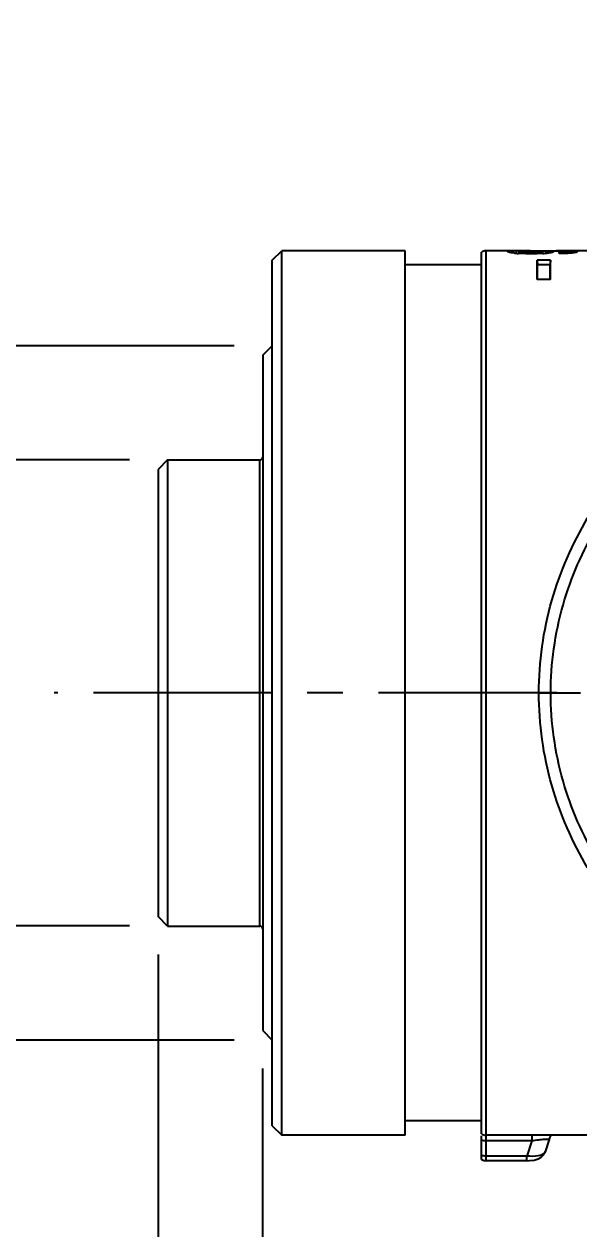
# Model space of a CAD drawing. Header units: millimetres. Extents: x 5828 to 6704, y 123 to 421.
# Drawn here: x 6359.09 to 6364.93, y 360.35 to 373.01 of the extents above; entities that cross this region are included whole.
import ezdxf

# ---------------------------------------------------------------- set-up
doc = ezdxf.new("R2010")
doc.units = ezdxf.units.MM
doc.linetypes.add('CENTER', pattern=[0.6, 0.375, -0.075, 0.075, -0.075])
for name, color, linetype in [('中心线', 7, 'Continuous'), ('外形图', 7, 'Continuous'), ('尺寸标注', 7, 'Continuous')]:
    doc.layers.add(name, color=color, linetype=linetype)
doc.styles.add('微软雅黑', font='msyh.ttc', dxfattribs={"height": 1.5})
doc.dimstyles.new('尺寸标注_细节_1_10比例', dxfattribs={"dimtxt": 1.5, "dimasz": 1.25, "dimexe": 0.5, "dimexo": 0.4, "dimgap": 0.5, "dimtad": 1, "dimlfac": 10, "dimdsep": 46, "dimtxsty": '微软雅黑', "dimcen": 0.09, "dimadec": 0, "dimazin": 0, "dimtp": 0.01, "dimtm": 0.01, "dimtfac": 1, "dimtofl": 0, "dimtmove": 0, "dimatfit": 3, "dimfxl": 1, "dimtolj": 1, "dimarcsym": 0})

# ---------------------------------------------------------------- blocks, each defined once
blk = doc.blocks.new('*D1066')
at = {"layer": 'Defpoints', "color": 0}
for p in [(6361.703, 369.63), (6346.151, 362.33), (6361.703, 362.33)]:
    blk.add_point(p, dxfattribs=at)
at = {"layer": '尺寸标注', "color": 0, "lineweight": -2}
for p, q in [((6346.151, 369.63), (6346.151, 382.688)), ((6361.303, 369.63), (6345.651, 369.63)), ((6346.151, 368.38), (6346.151, 363.58)), ((6361.303, 362.33), (6345.651, 362.33))]:
    blk.add_line(p, q, dxfattribs=at)
at = {"layer": '尺寸标注', "color": 0}
for points in [[(6346.359, 368.38), (6345.942, 368.38), (6346.151, 369.63)], [(6345.942, 363.58), (6346.359, 363.58), (6346.151, 362.33)]]:
    blk.add_solid(points, dxfattribs=at)
at = {"layer": '尺寸标注', "color": 0, "insert": (6344.879, 380.2), "char_height": 1.5, "attachment_point": 5, "rotation": 90, "style": '微软雅黑'}
blk.add_mtext('\\A1;\\A1;{\\fAlibaba PuHuiTi 3.0 55 Regular|b0|i0|c134|p18;Φ73}', dxfattribs=at)
blk = doc.blocks.new('*D1067')
at = {"layer": 'Defpoints', "color": 0}
for p in [(6360.603, 368.43), (6354.384, 363.53), (6360.603, 363.53)]:
    blk.add_point(p, dxfattribs=at)
at = {"layer": '尺寸标注', "color": 0, "lineweight": -2}
for p, q in [((6354.384, 368.43), (6354.384, 385.679)), ((6360.203, 368.43), (6353.884, 368.43)), ((6354.384, 367.18), (6354.384, 364.78)), ((6360.203, 363.53), (6353.884, 363.53))]:
    blk.add_line(p, q, dxfattribs=at)
at = {"layer": '尺寸标注', "color": 0}
for points in [[(6354.592, 367.18), (6354.176, 367.18), (6354.384, 368.43)], [(6354.176, 364.78), (6354.592, 364.78), (6354.384, 363.53)]]:
    blk.add_solid(points, dxfattribs=at)
at = {"layer": '尺寸标注', "color": 0, "insert": (6352.413, 378.75), "char_height": 1.5, "attachment_point": 5, "rotation": 90, "style": '微软雅黑'}
blk.add_mtext('\\A1;\\A1;{\\fAlibaba PuHuiTi 3.0 65 Medium|b0|i0|c134|p18;Φ49h7({\\H0.7x;\\S 0^ -0.025;})}', dxfattribs=at)
blk = doc.blocks.new('*D1068')
at = {"layer": 'Defpoints', "color": 0}
for p in [(6360.503, 363.63), (6361.603, 362.43), (6361.603, 357.965)]:
    blk.add_point(p, dxfattribs=at)
at = {"layer": '尺寸标注', "color": 0, "lineweight": -2}
for p, q in [((6360.503, 363.23), (6360.503, 357.465)), ((6361.603, 362.03), (6361.603, 357.465)), ((6359.253, 357.965), (6349.142, 357.965)), ((6362.853, 357.965), (6364.103, 357.965))]:
    blk.add_line(p, q, dxfattribs=at)
at = {"layer": '尺寸标注', "color": 0}
for points in [[(6359.253, 357.757), (6359.253, 358.174), (6360.503, 357.965)], [(6362.853, 358.174), (6362.853, 357.757), (6361.603, 357.965)]]:
    blk.add_solid(points, dxfattribs=at)
at = {"layer": '尺寸标注', "color": 0, "insert": (6350.546, 359.215), "char_height": 1.5, "attachment_point": 5, "style": '微软雅黑'}
blk.add_mtext('\\A1;\\A1;{\\fAlibaba PuHuiTi 3.0 55 Regular|b0|i0|c134|p18;11}', dxfattribs=at)

msp = doc.modelspace()

# ---------------------------------------------------------------- linework, layer by layer
at = {"layer": '中心线', "linetype": 'CENTER', "ltscale": 5}
msp.add_line((6376.6977, 365.9796), (6359.4099, 365.9796), dxfattribs=at)
at = {"layer": '外形图', "linetype": 'ByBlock'}
for p, q in [((6361.7033, 370.5296), (6361.8033, 370.6296)), ((6361.8033, 361.3296), (6361.8033, 370.6296)), ((6363.1033, 370.6296), (6361.8033, 370.6296)), ((6363.1033, 361.3296), (6363.1033, 370.6296)), ((6363.9533, 361.0625), (6363.9533, 370.6296)), ((6364.2674, 370.6296), (6363.9533, 370.6296)), ((6364.4158, 370.6292), (6364.4219, 370.6292)), ((6364.4219, 370.6292), (6364.5097, 370.6293)), ((6364.5097, 370.6293), (6364.5097, 370.6234)), ((6364.5097, 370.6293), (6364.5458, 370.6293)), ((6364.5458, 370.6293), (6364.5737, 370.6292)), ((6364.5737, 370.6292), (6364.6344, 370.6292)), ((6364.6344, 370.6292), (6364.6916, 370.629)), ((6364.6916, 370.629), (6364.6915, 370.6243)), ((6365.1656, 370.6296), (6364.8172, 370.6296)), ((6361.7033, 361.4296), (6361.7033, 370.5296)), ((6363.9033, 361.3446), (6363.9033, 370.6144)), ((6364.2674, 370.6281), (6364.2685, 370.6054)), ((6364.2962, 370.6195), (6364.2946, 370.6011)), ((6364.3338, 370.6147), (6364.333, 370.5991)), ((6364.4279, 370.6124), (6364.4326, 370.6125)), ((6364.4279, 370.6124), (6364.4279, 370.597)), ((6364.4893, 370.3264), (6364.4893, 370.5311)), ((6364.6293, 370.5311), (6364.4893, 370.5311)), ((6364.4893, 370.5311), (6364.4937, 370.4813)), ((6364.5136, 370.6145), (6364.5145, 370.5984)), ((6364.5458, 370.6192), (6364.5475, 370.5997)), ((6364.5956, 370.6249), (6364.5868, 370.6249)), ((6364.6293, 370.5311), (6364.6249, 370.4813)), ((6364.6293, 370.3264), (6364.6293, 370.5311)), ((6364.7223, 370.5985), (6364.7223, 370.6134)), ((6364.7808, 370.6152), (6364.7816, 370.5999)), ((6364.7983, 370.6188), (6364.7999, 370.6008)), ((6364.8172, 370.6279), (6364.8159, 370.6028)), ((6364.8883, 370.625), (6364.8871, 370.6091)), ((6363.9033, 370.4796), (6363.1033, 370.4796)), ((6364.4937, 370.3264), (6364.4937, 370.4813)), ((6364.6249, 370.4813), (6364.4937, 370.4813)), ((6364.6249, 370.3264), (6364.6249, 370.4813)), ((6364.6293, 370.3264), (6364.4893, 370.3264)), ((6361.6033, 369.5296), (6361.7033, 369.6296)), ((6361.6033, 369.5295), (6361.6033, 362.4296)), ((6360.6033, 368.4296), (6360.5033, 368.3296)), ((6360.6033, 368.4296), (6360.6033, 363.5296)), ((6360.6033, 368.4296), (6361.5733, 368.4296)), ((6361.5733, 363.5296), (6361.5733, 368.4296)), ((6360.5033, 368.3296), (6360.5033, 363.6296)), ((6364.5077, 365.9796), (6364.6322, 365.9795)), ((6364.6322, 365.9796), (6364.9464, 365.9796)), ((6360.6033, 363.5296), (6360.5033, 363.6296)), ((6360.6033, 363.5296), (6361.5733, 363.5296)), ((6361.6033, 362.4296), (6361.7033, 362.3296)), ((6361.7033, 361.4296), (6361.8033, 361.3296)), ((6363.9033, 361.4796), (6363.1033, 361.4796)), ((6363.1033, 361.3296), (6361.8033, 361.3296)), ((6363.9033, 361.0759), (6363.9033, 361.3245)), ((6365.1656, 361.3296), (6363.9533, 361.3296)), ((6364.433, 361.2701), (6363.9533, 361.2701)), ((6364.433, 361.2701), (6364.3818, 361.111)), ((6364.433, 361.3296), (6364.433, 361.2701)), ((6364.6153, 361.2867), (6364.5728, 361.1546)), ((6364.3818, 361.111), (6363.9533, 361.111)), ((6364.3818, 361.0625), (6363.9533, 361.0625)), ((6364.3818, 361.0625), (6364.3818, 361.111))]:
    msp.add_line(p, q, dxfattribs=at)
for points in [[(6364.6153, 361.2867), (6364.6217, 361.3037), (6364.6374, 361.3296)], [(6364.3818, 361.0625), (6364.4096, 361.0633), (6364.459, 361.0692), (6364.4996, 361.0807), (6364.532, 361.0985), (6364.559, 361.1265), (6364.5728, 361.1547)]]:
    msp.add_lwpolyline(points, dxfattribs=at)
for centre, radius, start, end in [((6364.3794, 363.4317), 7.1973, 90.37642, 90.67264), ((6364.4368, 354.6512), 15.978, 90.07562, 90.37569), ((6364.6412, 354.7609), 15.8682, 89.63293, 89.81828), ((6364.6915, 362.5424), 8.0866, 89.36498, 89.63601), ((6363.9533, 370.5278), 0.1, 90, 120), ((6364.3112, 368.2499), 2.3786, 91.05498, 91.51163), ((6364.3777, 371.8843), 1.286, 264.34346, 266.27504), ((6364.3428, 366.5342), 4.0946, 90.67069, 91.05572), ((6364.4269, 372.9316), 2.3192, 269.1477, 270.02333), ((6364.4295, 372.7511), 2.1387, 270.08438, 270.83119), ((6364.4764, 371.9405), 1.3427, 273.04053, 274.47327), ((6362.906, 371.0902), 1.744, 343.74358, 344.52519), ((6364.4953, 371.6933), 1.0948, 274.49994, 275.25476), ((6364.5349, 368.9931), 1.6326, 87.79741, 88.17828), ((6364.7381, 366.6411), 3.9876, 88.86303, 89.38187), ((6361.5733, 368.4596), 0.03, 270, 0), ((6361.5733, 363.4996), 0.03, 0, 90), ((6363.9533, 361.4313), 0.1, 240, 270)]:
    msp.add_arc(centre, radius, start, end, dxfattribs=at)
for points, knots in [([(6364.1812, 370.6195), (6364.1812, 370.6211), (6364.1878, 370.6239), (6364.2083, 370.6261), (6364.2311, 370.6272), (6364.2484, 370.6277)], [0, 0, 0, 0, 0.0669936, 0.2415576, 1, 1, 1, 1]), ([(6364.2509, 370.6045), (6364.2405, 370.6056), (6364.223, 370.6075), (6364.2002, 370.6114), (6364.1883, 370.6144), (6364.1812, 370.6178), (6364.1812, 370.6195)], [0, 0, 0, 0, 0.4323833, 0.7438511, 0.9273514, 1, 1, 1, 1]), ([(6364.4327, 370.597), (6364.4205, 370.597), (6364.3743, 370.5972), (6364.3281, 370.5987), (6364.2941, 370.601)], [0, 0, 0, 0, 0.2639154, 1, 1, 1, 1]), ([(6364.3322, 370.6235), (6364.3233, 370.6231), (6364.3108, 370.6228), (6364.3006, 370.6211), (6364.2962, 370.6203), (6364.2962, 370.6195)], [0, 0, 0, 0, 0.7388468, 0.9299676, 1, 1, 1, 1]), ([(6364.2962, 370.6195), (6364.2962, 370.6185), (6364.3014, 370.6178), (6364.3118, 370.6157), (6364.3248, 370.6152), (6364.3338, 370.6147)], [0, 0, 0, 0, 0.0796234, 0.2861868, 1, 1, 1, 1]), ([(6364.422, 370.6247), (6364.414, 370.6247), (6364.3841, 370.6246), (6364.3542, 370.6243), (6364.3322, 370.6235)], [0, 0, 0, 0, 0.2668188, 1, 1, 1, 1]), ([(6364.5118, 370.6234), (6364.5051, 370.6236), (6364.4752, 370.6246), (6364.4452, 370.6247), (6364.422, 370.6247)], [0, 0, 0, 0, 0.2236546, 1, 1, 1, 1]), ([(6364.4605, 370.6127), (6364.4653, 370.6127), (6364.483, 370.6131), (6364.5007, 370.6137), (6364.5136, 370.6145)], [0, 0, 0, 0, 0.2692764, 1, 1, 1, 1]), ([(6364.5458, 370.6192), (6364.5458, 370.6201), (6364.5414, 370.621), (6364.5318, 370.6226), (6364.5201, 370.623), (6364.5118, 370.6234)], [0, 0, 0, 0, 0.0773444, 0.2768128, 1, 1, 1, 1]), ([(6364.5136, 370.6145), (6364.5217, 370.615), (6364.529, 370.6174), (6364.5458, 370.6164), (6364.5458, 370.6192)], [0, 0, 0, 0, 0.744554, 1, 1, 1, 1]), ([(6364.6584, 370.616), (6364.6584, 370.6144), (6364.6518, 370.6113), (6364.6327, 370.607), (6364.6115, 370.6046), (6364.5955, 370.6031)], [0, 0, 0, 0, 0.0748125, 0.2610926, 1, 1, 1, 1]), ([(6364.5976, 370.6245), (6364.6131, 370.6239), (6364.6336, 370.6227), (6364.6522, 370.6202), (6364.6584, 370.6175), (6364.6584, 370.616)], [0, 0, 0, 0, 0.7480668, 0.9293425, 1, 1, 1, 1]), ([(6364.7428, 370.6234), (6364.7349, 370.6236), (6364.7023, 370.6243), (6364.6696, 370.6246), (6364.6447, 370.6248)], [0, 0, 0, 0, 0.2390985, 1, 1, 1, 1]), ([(6364.8006, 370.6006), (6364.7814, 370.5997), (6364.7553, 370.5989), (6364.7291, 370.5986), (6364.7223, 370.5985)], [0, 0, 0, 0, 0.737186, 1, 1, 1, 1]), ([(6364.7983, 370.6188), (6364.7983, 370.6212), (6364.7845, 370.62), (6364.7786, 370.6219), (6364.7721, 370.6223)], [0, 0, 0, 0, 0.2698595, 1, 1, 1, 1]), ([(6364.7808, 370.6152), (6364.7853, 370.6155), (6364.7898, 370.6161), (6364.7983, 370.6174), (6364.7983, 370.6188)], [0, 0, 0, 0, 0.7559377, 1, 1, 1, 1]), ([(6364.8622, 370.6054), (6364.8577, 370.6049), (6364.8372, 370.6027), (6364.8167, 370.6014), (6364.8006, 370.6006)], [0, 0, 0, 0, 0.2182249, 1, 1, 1, 1]), ([(6364.8172, 370.6279), (6364.8224, 370.6278), (6364.8401, 370.6274), (6364.8579, 370.6268), (6364.8705, 370.6262)], [0, 0, 0, 0, 0.2891359, 1, 1, 1, 1]), ([(6364.9109, 370.6183), (6364.9109, 370.6144), (6364.8879, 370.6095), (6364.8752, 370.6069), (6364.8622, 370.6054)], [0, 0, 0, 0, 0.2317176, 1, 1, 1, 1]), ([(6364.8883, 370.625), (6364.8943, 370.6245), (6364.9011, 370.6244), (6364.9109, 370.6203), (6364.9109, 370.6183)], [0, 0, 0, 0, 0.7492234, 1, 1, 1, 1]), ([(6364.5077, 365.9796), (6364.5078, 366.3063), (6364.5981, 366.9522), (6364.8596, 367.5475), (6365.02, 367.8194)], [0, 0, 0, 0, 0.5085829, 1, 1, 1, 1]), ([(6364.6322, 365.9796), (6364.6326, 366.2905), (6364.7198, 366.905), (6364.9674, 367.4728), (6365.1221, 367.7305)], [0, 0, 0, 0, 0.5084916, 1, 1, 1, 1]), ([(6365.02, 364.1397), (6364.8596, 364.4116), (6364.5981, 365.0069), (6364.5078, 365.6528), (6364.5077, 365.9796)], [0, 0, 0, 0, 0.4914171, 1, 1, 1, 1]), ([(6365.1221, 364.2286), (6364.9674, 364.4863), (6364.7198, 365.0541), (6364.6326, 365.6686), (6364.6322, 365.9796)], [0, 0, 0, 0, 0.4915084, 1, 1, 1, 1]), ([(6364.433, 361.2701), (6364.4573, 361.275), (6364.5028, 361.2828), (6364.5585, 361.2896), (6364.5973, 361.2898), (6364.6104, 361.2894), (6364.6156, 361.2876), (6364.6153, 361.2867)], [0, 0, 0, 0, 0.403658, 0.7421588, 0.940376, 0.985107, 1, 1, 1, 1]), ([(6364.5689, 361.1465), (6364.555, 361.1255), (6364.4838, 361.1055), (6364.4214, 361.1065), (6364.3818, 361.111)], [0, 0, 0, 0, 0.3871839, 1, 1, 1, 1]), ([(6364.5728, 361.1546), (6364.5723, 361.1532), (6364.5712, 361.1504), (6364.5697, 361.1478), (6364.5689, 361.1465)], [0, 0, 0, 0, 0.4908014, 1, 1, 1, 1])]:
    msp.add_open_spline(points, degree=3, knots=knots, dxfattribs=at)
for points in [[(6364.3338, 370.6147), (6364.3533, 370.6136), (6364.3729, 370.613), (6364.3924, 370.6127)], [(6364.5477, 370.5997), (6364.5094, 370.5976), (6364.4711, 370.597), (6364.4327, 370.597)], [(6364.7223, 370.6134), (6364.7363, 370.6136), (6364.7502, 370.6138), (6364.7642, 370.6144)], [(6364.7721, 370.6223), (6364.7623, 370.6228), (6364.7525, 370.6231), (6364.7428, 370.6234)], [(6364.7642, 370.6144), (6364.7697, 370.6146), (6364.7753, 370.6148), (6364.7808, 370.6152)], [(6364.8705, 370.6262), (6364.8764, 370.6259), (6364.8824, 370.6255), (6364.8883, 370.625)], [(6363.9533, 361.2701), (6363.9365, 361.2701), (6363.9194, 361.2722), (6363.9033, 361.277)], [(6363.9533, 361.111), (6363.9365, 361.111), (6363.9194, 361.1131), (6363.9033, 361.1179)], [(6363.9033, 361.0759), (6363.9182, 361.0673), (6363.9361, 361.0625), (6363.9533, 361.0625)]]:
    msp.add_open_spline(points, degree=3, dxfattribs=at)

# ---------------------------------------------------------------- dimensions: what is measured, and where the dimension line sits
at = {"layer": '尺寸标注'}
dim = msp.add_linear_dim(base=(6354.3841, 363.5296), p1=(6360.6033, 368.4296), p2=(6360.6033, 363.5296), angle=90, text='\\A1;{\\fAlibaba PuHuiTi 3.0 65 Medium|b0|i0|c134|p18;Φ<>h7({\\H0.7x;\\S 0^ -0.025;})}', dimstyle='尺寸标注_细节_1_10比例', override={"dimtxsty": '微软雅黑'}, dxfattribs=at)
dim.commit()
dim.dimension.update_dxf_attribs({"geometry": '*D1067', "text_midpoint": (6354.3841, 378.7504), "dimtype": 160})
dim = msp.add_linear_dim(base=(6346.1505, 362.3296), p1=(6361.7033, 369.6296), p2=(6361.7033, 362.3296), angle=90, text='\\A1;{\\fAlibaba PuHuiTi 3.0 55 Regular|b0|i0|c134|p18;Φ<>}', dimstyle='尺寸标注_细节_1_10比例', dxfattribs=at)
dim.commit()
dim.dimension.update_dxf_attribs({"geometry": '*D1066', "text_midpoint": (6346.1505, 380.1998), "dimtype": 160})
dim = msp.add_linear_dim(base=(6361.6033, 357.9652), p1=(6360.5033, 363.6296), p2=(6361.6033, 362.4296), text='\\A1;{\\fAlibaba PuHuiTi 3.0 55 Regular|b0|i0|c134|p18;<>}', dimstyle='尺寸标注_细节_1_10比例', dxfattribs=at)
dim.commit()
dim.dimension.update_dxf_attribs({"geometry": '*D1068', "text_midpoint": (6350.5462, 357.9652), "dimtype": 160})

doc.saveas('drawing.dxf')
